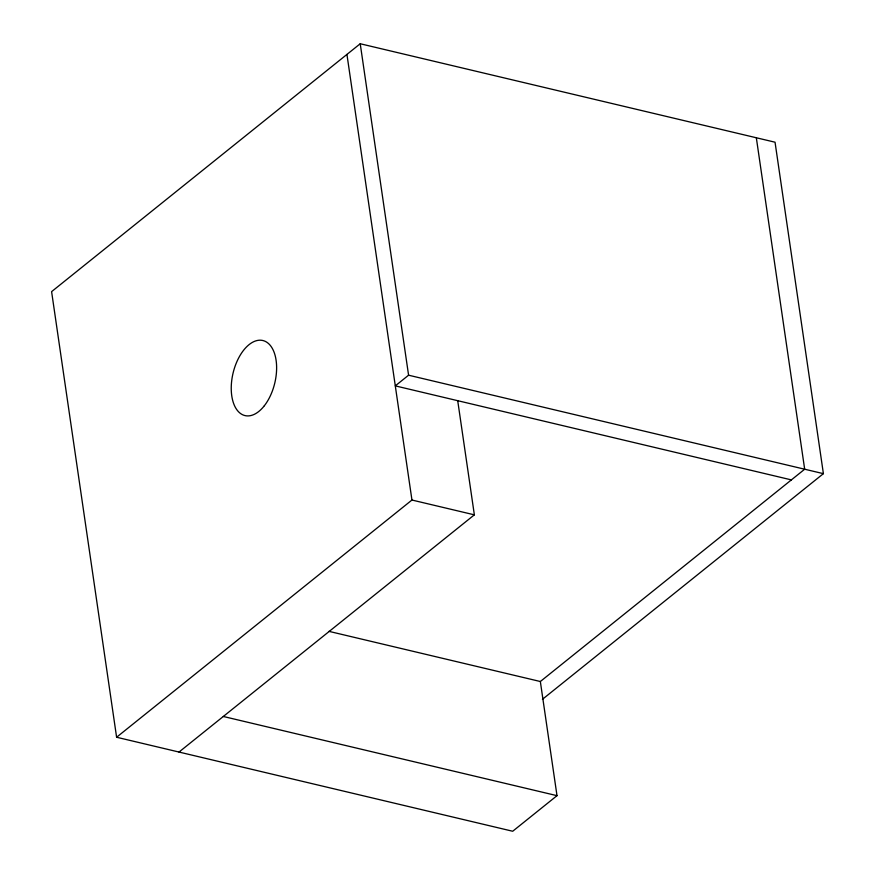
<?xml version="1.0" encoding="UTF-8"?>
<svg xmlns="http://www.w3.org/2000/svg" width="875" height="875" viewBox="0 0 875 875"><rect width="100%" height="100%" fill="white"/><g stroke="black" fill="none" stroke-linecap="round" stroke-linejoin="round"><path stroke-width="1.31" d="M542.434 699.322L823.397 473.659L775.042 142.209L360.227 43.75L51.603 291.637L116.605 737.242L512.695 831.25L557.003 795.67L540.345 681.516L804.672 469.219L756.328 137.758M823.397 473.659L408.581 375.2L395.292 385.875L791.383 479.894M116.605 737.242L411.95 500.03L474.359 514.839L457.713 400.695M179.014 752.052L474.359 514.839M328.967 631.356L540.345 681.516M223.322 716.472L557.003 795.67M360.227 43.75L408.581 375.2M346.938 54.425L411.95 500.03M264.37 405.716A38.577 21.438 -76.6 0 0 266.142 341.83A38.577 21.438 -76.6 0 0 231.262 386.575A38.577 21.438 -76.6 0 0 264.37 405.716"/></g></svg>
